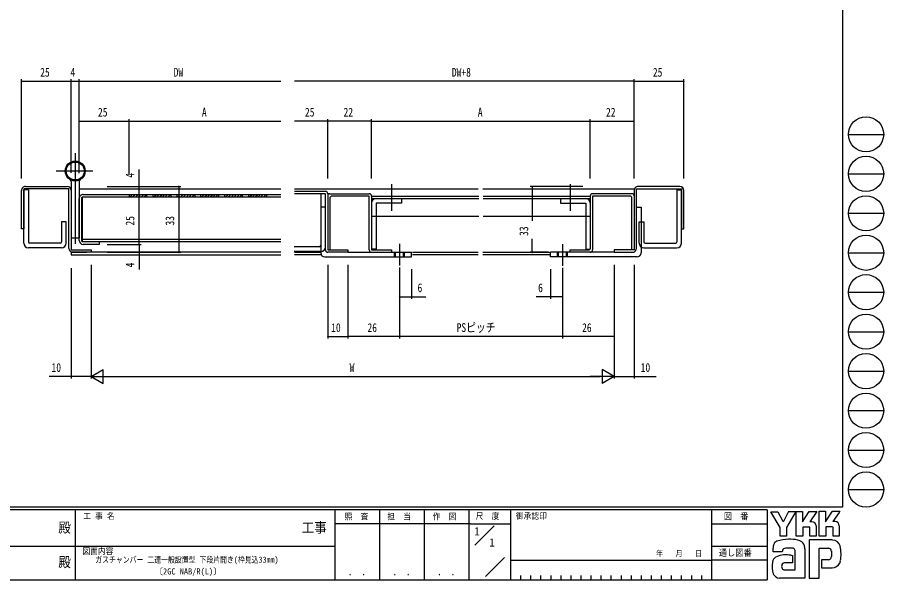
# Model space of a CAD drawing. Units: millimetres, scale not verified. Extents: x -397 to 397, y -282 to 282.
# Drawn here: x -38 to 396.7, y -282.1 to 0 of the extents above; entities that cross this region are included whole.
import ezdxf
from ezdxf.enums import TextEntityAlignment as Align

# ---------------------------------------------------------------- set-up
doc = ezdxf.new("R2010")
doc.units = ezdxf.units.MM
doc.header["$LTSCALE"] = 2
for name, color, linetype in [('0-1_USER1', 3, 'Continuous'), ('0-2_YKK_11', 7, 'Continuous'), ('0-3_YKK_12', 2, 'Continuous'), ('0-4_YKK_13', 4, 'Continuous'), ('0-6_YKK_D', 6, 'Continuous'), ('0-7_YKK_ZWAK', 7, 'Continuous')]:
    doc.layers.add(name, color=color, linetype=linetype)
doc.styles.add('ＭＳ ゴシック', font='')
doc.styles.get('ＭＳ ゴシック').set_extended_font_data('MS Gothic')

msp = doc.modelspace()

# ---------------------------------------------------------------- linework, layer by layer
at = {"layer": '0-2_YKK_11'}
for p, q in [((-33.898, -84.889), (-12.898, -84.889)), ((294.502, -84.889), (273.502, -84.889)), ((-6.898, -111.889), (-6.898, -90.889)), ((-5.198, -90.089), (-5.698, -90.589)), ((-4.898, -88.889), (94.325, -88.889)), ((18.102, -88.889), (18.102, -90.089)), ((27.102, -90.089), (27.102, -88.889)), ((30.102, -88.889), (30.102, -90.089)), ((39.102, -88.889), (39.102, -90.089)), ((42.102, -88.889), (42.102, -90.089)), ((51.102, -88.889), (51.102, -90.089)), ((54.102, -90.089), (54.102, -88.889)), ((63.102, -90.089), (63.102, -88.889)), ((66.102, -90.089), (66.102, -88.889)), ((75.102, -90.089), (75.102, -88.889)), ((78.102, -88.889), (78.102, -90.089)), ((87.102, -88.889), (87.102, -90.089)), ((101.051, -87.289), (116.602, -87.289)), ((118.743, -88.489), (138.602, -88.489)), ((249.502, -89.689), (249.502, -116.189)), ((270.561, -88.489), (250.702, -88.489)), ((94.325, -111.489), (-5.198, -111.489))]:
    msp.add_line(p, q, dxfattribs=at)
for points in [[(-12.098, -115.889), (-12.098, -86.089), (-34.698, -86.089), (-34.698, -106.089), (-35.898, -106.089), (-35.898, -86.889)], [(-10.898, -86.889), (-10.898, -116.689), (-0.898, -116.689), (-0.898, -117.889), (-10.098, -117.889)], [(271.502, -86.889), (271.502, -116.689), (261.504, -116.689)], [(272.702, -115.889), (272.702, -86.089), (295.302, -86.089), (295.302, -106.089), (296.502, -106.089), (296.502, -86.889)], [(-5.698, -90.589), (-5.698, -112.189), (-5.198, -112.689)], [(94.325, -112.689), (-5.198, -112.689), (-5.198, -90.089), (94.325, -90.089)], [(116.602, -116.689), (116.602, -88.489), (101.051, -88.489)], [(117.802, -88.489), (117.802, -116.689), (127.802, -116.689), (127.802, -117.889), (117.802, -117.889)], [(119.002, -116.689), (119.002, -90.189), (119.502, -89.689)], [(138.602, -116.689), (138.602, -89.689), (119.471, -89.689)], [(139.802, -89.689), (139.802, -116.689), (149.802, -116.689), (149.802, -117.889)], [(269.833, -89.689), (250.702, -89.689), (250.702, -116.689)], [(270.302, -116.689), (270.302, -90.189), (269.802, -89.689)], [(3.102, -112.689), (3.102, -113.889), (-4.898, -113.889)], [(239.502, -117.889), (239.502, -116.689), (249.002, -116.689)], [(261.502, -116.689), (261.502, -117.889), (270.702, -117.889)]]:
    msp.add_lwpolyline(points, dxfattribs=at)
for centre, radius, start, end in [((-33.898, -86.889), 2, 89.99998, 180.00002), ((-12.898, -86.889), 2, 0, 89.99998), ((273.502, -86.889), 2, 89.99998, 180.00002), ((294.502, -86.889), 2, 0, 89.99998), ((-4.898, -90.889), 2, 89.99998, 180.00002), ((116.602, -88.489), 1.2, 0, 89.99998), ((118.802, -89.489), 1, 89.99998, 180.00002), ((138.602, -89.689), 1.2, 0, 89.99998), ((250.702, -89.689), 1.2, 89.99998, 180.00002), ((270.502, -89.489), 1, 0, 89.99998), ((-4.898, -111.889), 2, 180.00002, 270), ((-10.098, -115.889), 2, 180.00002, 270), ((117.802, -116.689), 1.2, 180.00002, 270), ((139.802, -116.689), 1.2, 180.00002, 270), ((249.502, -116.689), 1.2, 270, 0), ((270.702, -115.889), 2, 270, 0)]:
    msp.add_arc(centre, radius, start, end, dxfattribs=at)
at = {"layer": '0-3_YKK_12'}
for p, q in [((-6.858, -86.089), (94.325, -86.089)), ((101.051, -86.089), (193.339, -86.089)), ((195.641, -86.089), (271.502, -86.089)), ((-11.098, -117.889), (-3.002, -117.889)), ((101.051, -117.889), (114.302, -117.889)), ((114.302, -119.089), (101.051, -119.089)), ((160.302, -117.889), (193.339, -117.889)), ((193.339, -119.089), (160.302, -119.089)), ((195.641, -117.889), (229.002, -117.889)), ((229.002, -119.089), (195.641, -119.089))]:
    msp.add_line(p, q, dxfattribs=at)
msp.add_lwpolyline([(94.325, -117.889), (-10.898, -117.889), (-10.898, -119.089), (94.325, -119.089)], dxfattribs=at)
at = {"layer": '0-4_YKK_13'}
for p, q in [((-8.898, -68.116), (-8.898, -113.604)), ((-18.539, -77.089), (-0.05, -77.089)), ((-10.898, -82.285), (-10.898, -110.689)), ((-6.898, -82.285), (-6.898, -110.689)), ((-32.398, -86.589), (-34.698, -86.589)), ((-34.698, -113.289), (-34.698, -86.589)), ((-32.398, -86.589), (-32.398, -112.689)), ((149.802, -83.692), (149.802, -97.058)), ((239.502, -83.692), (239.502, -97.058)), ((293.002, -86.589), (295.302, -86.589)), ((293.002, -86.589), (293.002, -112.689)), ((295.302, -113.289), (295.302, -86.589)), ((18.102, -89.19), (18.403, -88.889)), ((18.617, -90.089), (19.817, -88.889)), ((20.031, -90.089), (21.231, -88.889)), ((21.445, -90.089), (22.645, -88.889)), ((22.859, -90.089), (24.059, -88.889)), ((24.274, -90.089), (25.474, -88.889)), ((25.688, -90.089), (26.888, -88.889)), ((30.102, -89.19), (30.403, -88.889)), ((30.617, -90.089), (31.817, -88.889)), ((32.031, -90.089), (33.231, -88.889)), ((33.445, -90.089), (34.645, -88.889)), ((34.859, -90.089), (36.059, -88.889)), ((36.274, -90.089), (37.474, -88.889)), ((37.688, -90.089), (38.888, -88.889)), ((42.102, -89.19), (42.403, -88.889)), ((42.617, -90.089), (43.817, -88.889)), ((44.031, -90.089), (45.231, -88.889)), ((45.445, -90.089), (46.645, -88.889)), ((46.859, -90.089), (48.059, -88.889)), ((48.274, -90.089), (49.474, -88.889)), ((49.688, -90.089), (50.888, -88.889)), ((54.102, -89.19), (54.403, -88.889)), ((54.617, -90.089), (55.817, -88.889)), ((56.031, -90.089), (57.231, -88.889)), ((57.445, -90.089), (58.645, -88.889)), ((58.859, -90.089), (60.059, -88.889)), ((60.274, -90.089), (61.474, -88.889)), ((61.688, -90.089), (62.888, -88.889)), ((66.102, -89.19), (66.403, -88.889)), ((66.617, -90.089), (67.817, -88.889)), ((68.031, -90.089), (69.231, -88.889)), ((69.445, -90.089), (70.645, -88.889)), ((70.859, -90.089), (72.059, -88.889)), ((72.274, -90.089), (73.474, -88.889)), ((73.688, -90.089), (74.888, -88.889)), ((78.102, -89.19), (78.403, -88.889)), ((78.617, -90.089), (79.817, -88.889)), ((80.031, -90.089), (81.231, -88.889)), ((81.445, -90.089), (82.645, -88.889)), ((82.859, -90.089), (84.059, -88.889)), ((84.274, -90.089), (85.474, -88.889)), ((85.688, -90.089), (86.888, -88.889)), ((114.302, -88.489), (114.302, -114.389)), ((139.802, -89.689), (193.609, -89.689)), ((139.802, -90.889), (193.609, -90.889)), ((154.802, -90.889), (154.802, -93.189)), ((195.836, -89.689), (249.502, -89.689)), ((195.836, -90.889), (249.502, -90.889)), ((234.502, -90.889), (234.502, -93.189)), ((114.302, -95.189), (114.302, -118.189)), ((116.602, -95.189), (114.302, -95.189)), ((142.102, -93.189), (142.102, -99.689)), ((154.802, -93.189), (142.102, -93.189)), ((234.502, -93.189), (247.202, -93.189)), ((247.202, -93.189), (247.202, -99.689)), ((272.702, -95.189), (275.002, -95.189)), ((275.002, -95.189), (275.002, -118.189)), ((139.802, -99.689), (193.609, -99.689)), ((142.102, -99.689), (142.102, -116.289)), ((195.836, -99.689), (249.502, -99.689)), ((247.202, -99.689), (247.202, -116.289)), ((-15.798, -102.589), (-15.798, -112.689)), ((-13.498, -102.589), (-15.798, -102.589)), ((-13.498, -113.289), (-13.498, -102.589)), ((274.102, -102.589), (276.402, -102.589)), ((274.102, -113.289), (274.102, -102.589)), ((276.402, -102.589), (276.402, -112.689)), ((-10.898, -110.689), (-6.898, -110.689)), ((-15.798, -115.589), (-32.398, -115.589)), ((-16.398, -113.289), (-31.798, -113.289)), ((113.502, -115.189), (100.921, -115.189)), ((142.102, -116.289), (139.802, -116.289)), ((153.802, -113.548), (153.802, -124.482)), ((235.502, -113.857), (235.502, -124.583)), ((247.202, -116.289), (249.502, -116.289)), ((276.402, -115.589), (293.002, -115.589)), ((277.002, -113.289), (292.402, -113.289)), ((114.302, -117.489), (100.921, -117.489)), ((116.302, -120.189), (159.802, -120.189)), ((127.802, -117.889), (159.802, -117.889)), ((151.302, -120.189), (151.302, -117.889)), ((151.802, -120.189), (151.802, -117.889)), ((155.802, -120.189), (155.802, -117.889)), ((156.302, -120.189), (156.302, -117.889)), ((159.802, -120.189), (159.802, -117.889)), ((261.502, -117.889), (229.502, -117.889)), ((229.502, -120.189), (229.502, -117.889)), ((273.002, -120.189), (229.502, -120.189)), ((233.002, -120.189), (233.002, -117.889)), ((233.502, -120.189), (233.502, -117.889)), ((237.502, -120.189), (237.502, -117.889)), ((238.002, -120.189), (238.002, -117.889))]:
    msp.add_line(p, q, dxfattribs=at)
for radius in [5, 4.5]:
    msp.add_circle((-8.898, -77.089), radius, dxfattribs=at)
for centre, radius, start, end in [((-11.898, -82.285), 1, 0, 60), ((-5.898, -82.285), 1, 120, 180), ((142.102, -93.189), 2.3, 90, 180), ((247.202, -93.189), 2.3, 0, 90), ((-31.798, -112.689), 0.6, 180, 270), ((-16.398, -112.689), 0.6, 270, 0), ((277.002, -112.689), 0.6, 180, 270), ((292.402, -112.689), 0.6, 270, 0), ((-32.398, -113.289), 2.3, 180, 270), ((-15.798, -113.289), 2.3, 270, 0), ((113.502, -114.389), 0.8, 270, 0), ((114.302, -115.189), 2.3, 270, 0), ((249.002, -116.189), 0.5, 270, 0), ((276.402, -113.289), 2.3, 180, 270), ((293.002, -113.289), 2.3, 270, 0), ((116.302, -118.189), 2, 180, 270), ((273.002, -118.189), 2, 270, 0)]:
    msp.add_arc(centre, radius, start, end, dxfattribs=at)
at = {"layer": '0-6_YKK_D'}
for p, q in [((-35.898, -80.889), (-35.898, -31.089)), ((-35.898, -32.089), (-10.898, -32.089)), ((-10.898, -64.193), (-10.898, -31.089)), ((-10.898, -78.031), (-10.898, -31.089)), ((-10.898, -32.089), (-6.898, -32.089)), ((-6.898, -73.089), (-6.898, -31.089)), ((-6.898, -73.089), (-6.898, -31.089)), ((-6.898, -32.089), (94.326, -32.089)), ((271.502, -32.089), (101.051, -32.089)), ((271.502, -64.524), (271.502, -31.089)), ((271.502, -80.889), (271.502, -31.089)), ((271.502, -32.089), (296.502, -32.089)), ((296.502, -80.889), (296.502, -31.089)), ((-6.898, -78.117), (-6.898, -51.089)), ((-6.898, -52.089), (18.102, -52.089)), ((18.102, -78.651), (18.102, -51.089)), ((18.102, -73.089), (18.102, -51.089)), ((18.102, -52.089), (94.326, -52.089)), ((117.802, -52.089), (101.051, -52.089)), ((117.802, -80.889), (117.802, -51.089)), ((139.802, -52.089), (117.802, -52.089)), ((139.802, -80.889), (139.802, -51.089)), ((139.802, -52.089), (249.502, -52.089)), ((249.502, -80.889), (249.502, -51.089)), ((249.502, -52.089), (271.502, -52.089)), ((23.102, -84.889), (23.102, -76.289)), ((7.102, -84.889), (24.102, -84.889)), ((7.102, -84.889), (44.102, -84.889)), ((23.102, -88.889), (23.102, -84.889)), ((43.102, -84.889), (43.102, -117.889)), ((245.846, -84.889), (219.389, -84.889)), ((220.389, -84.889), (220.389, -102.094)), ((23.102, -113.889), (23.102, -88.889)), ((220.389, -117.889), (220.389, -111.134)), ((7.102, -113.889), (24.102, -113.889)), ((7.102, -113.889), (24.102, -113.889)), ((23.102, -113.889), (23.102, -117.889)), ((7.102, -117.889), (24.102, -117.889)), ((7.102, -117.889), (44.102, -117.889)), ((23.102, -117.889), (23.102, -126.489)), ((228.502, -117.889), (219.389, -117.889)), ((-10.898, -125.908), (-10.898, -181.185)), ((-0.898, -124.185), (-0.898, -181.185)), ((-0.898, -125.908), (-0.898, -181.185)), ((117.802, -124.189), (117.802, -161.185)), ((127.802, -124.189), (127.802, -161.185)), ((153.802, -125.482), (153.802, -161.185)), ((235.502, -125.583), (235.502, -161.185)), ((261.502, -124.189), (261.502, -161.185)), ((261.502, -124.189), (261.502, -181.185)), ((271.502, -124.189), (271.502, -181.185)), ((159.802, -126.38), (159.802, -141.185)), ((229.502, -126.38), (229.502, -141.185)), ((235.502, -126.38), (235.502, -141.185)), ((235.502, -128.118), (235.502, -161.185)), ((261.502, -128.101), (261.502, -181.185)), ((153.802, -140.185), (159.802, -140.185)), ((159.802, -140.185), (167.002, -140.185)), ((229.502, -140.185), (222.302, -140.185)), ((235.502, -140.185), (229.502, -140.185)), ((117.802, -160.185), (127.802, -160.185)), ((153.802, -160.185), (127.802, -160.185)), ((235.502, -160.185), (153.802, -160.185)), ((261.502, -160.185), (235.502, -160.185)), ((-0.898, -180.185), (5.164, -176.685)), ((5.164, -183.685), (5.164, -176.685)), ((255.44, -176.685), (255.44, -183.685)), ((261.502, -180.185), (255.44, -176.685)), ((-10.898, -180.185), (-22.018, -180.185)), ((-0.898, -180.185), (-10.898, -180.185)), ((-0.898, -180.185), (11.226, -180.185)), ((-0.898, -180.185), (5.164, -183.685)), ((6.102, -180.185), (254.502, -180.185)), ((261.502, -180.185), (249.378, -180.185)), ((261.502, -180.185), (255.44, -183.685)), ((261.502, -180.185), (271.502, -180.185)), ((271.502, -180.185), (282.622, -180.185))]:
    msp.add_line(p, q, dxfattribs=at)
for centre, start, end in [((-35.898, -32.089), 0, 180), ((-35.898, -32.089), 180, 0), ((-10.898, -32.089), 0, 180), ((-10.898, -32.089), 0, 180), ((-10.898, -32.089), 180, 0), ((-10.898, -32.089), 180, 0), ((-6.898, -32.089), 0, 180), ((-6.898, -32.089), 0, 180), ((-6.898, -32.089), 180, 0), ((-6.898, -32.089), 180, 0), ((271.502, -32.089), 0, 180), ((271.502, -32.089), 0, 180), ((271.502, -32.089), 180, 0), ((271.502, -32.089), 180, 0), ((296.502, -32.089), 0, 180), ((296.502, -32.089), 180, 0), ((-6.898, -52.089), 0, 180), ((-6.898, -52.089), 180, 0), ((18.102, -52.089), 0, 180), ((18.102, -52.089), 0, 180), ((18.102, -52.089), 180, 0), ((18.102, -52.089), 180, 0), ((117.802, -52.089), 0, 180), ((117.802, -52.089), 0, 180), ((117.802, -52.089), 180, 0), ((117.802, -52.089), 180, 0), ((139.802, -52.089), 0, 180), ((139.802, -52.089), 0, 180), ((139.802, -52.089), 180, 0), ((139.802, -52.089), 180, 0), ((249.502, -52.089), 0, 180), ((249.502, -52.089), 0, 180), ((249.502, -52.089), 180, 0), ((249.502, -52.089), 180, 0), ((271.502, -52.089), 0, 180), ((271.502, -52.089), 180, 0), ((23.102, -84.889), 90, 270), ((23.102, -84.889), 270, 90), ((43.102, -84.889), 90, 270), ((43.102, -84.889), 270, 90), ((220.389, -84.889), 90, 270), ((220.389, -84.889), 270, 90), ((23.102, -88.889), 90, 270), ((23.102, -88.889), 90, 270), ((23.102, -88.889), 270, 90), ((23.102, -88.889), 270, 90), ((23.102, -113.889), 90, 270), ((23.102, -113.889), 90, 270), ((23.102, -113.889), 270, 90), ((23.102, -113.889), 270, 90), ((23.102, -117.889), 90, 270), ((23.102, -117.889), 270, 90), ((43.102, -117.889), 90, 270), ((43.102, -117.889), 270, 90), ((220.389, -117.889), 90, 270), ((220.389, -117.889), 270, 90), ((153.802, -140.185), 0, 180), ((153.802, -140.185), 180, 0), ((159.802, -140.185), 0, 180), ((159.802, -140.185), 180, 0), ((229.502, -140.185), 0, 180), ((229.502, -140.185), 180, 0), ((235.502, -140.185), 0, 180), ((235.502, -140.185), 180, 0), ((117.802, -160.185), 0, 180), ((117.802, -160.185), 180, 0), ((127.802, -160.185), 0, 180), ((127.802, -160.185), 0, 180), ((127.802, -160.185), 180, 0), ((127.802, -160.185), 180, 0), ((153.802, -160.185), 0, 180), ((153.802, -160.185), 0, 180), ((153.802, -160.185), 180, 0), ((153.802, -160.185), 180, 0), ((235.502, -160.185), 0, 180), ((235.502, -160.185), 0, 180), ((235.502, -160.185), 180, 0), ((235.502, -160.185), 180, 0), ((261.502, -160.185), 0, 180), ((261.502, -160.185), 180, 0), ((-10.898, -180.185), 0, 180), ((-10.898, -180.185), 180, 0), ((271.502, -180.185), 0, 180), ((271.502, -180.185), 180, 0)]:
    msp.add_arc(centre, 0.106, start, end, dxfattribs=at)
at = {"layer": '0-7_YKK_ZWAK'}
for p, q in [((376.1, 279.3), (376.1, -245.7)), ((379.076, -58.716), (396.716, -58.716)), ((379.076, -78.512), (396.716, -78.512)), ((379.076, -98.308), (396.716, -98.308)), ((379.076, -118.104), (396.716, -118.104)), ((379.076, -137.9), (396.716, -137.9)), ((379.076, -157.696), (396.716, -157.696)), ((379.076, -177.492), (396.716, -177.492)), ((379.076, -197.288), (396.716, -197.288)), ((379.076, -217.084), (396.716, -217.084)), ((379.076, -236.88), (396.716, -236.88)), ((376.1, -245.7), (-393.9, -245.7)), ((338.3, -247.1), (-393.9, -247.1)), ((-8.9, -247.1), (-8.9, -282.1)), ((121.3, -247.1), (121.3, -282.1)), ((143.7, -247.1), (143.7, -282.1)), ((166.1, -247.1), (166.1, -282.1)), ((188.5, -247.1), (188.5, -282.1)), ((209.5, -247.1), (209.5, -282.1)), ((310.3, -247.1), (310.3, -282.1)), ((338.3, -247.1), (338.3, -282.1)), ((344.732, -255.899), (340.137, -248.006)), ((340.137, -248.006), (343.651, -248.006)), ((343.651, -248.006), (346.164, -252.709)), ((348.936, -247.898), (346.381, -252.871)), ((352.562, -247.898), (348.029, -255.926)), ((348.936, -247.898), (352.562, -247.898)), ((352.76, -260.331), (352.76, -247.925)), ((352.76, -247.925), (355.976, -247.925)), ((355.976, -253.023), (359.355, -247.871)), ((355.976, -247.925), (355.976, -253.023)), ((359.355, -247.871), (363.18, -247.871)), ((363.18, -247.871), (359.64, -253.006)), ((364.274, -260.223), (364.274, -247.817)), ((364.274, -247.817), (367.545, -247.817)), ((367.545, -253.008), (370.978, -247.817)), ((367.545, -247.817), (367.545, -253.008)), ((370.978, -247.817), (374.762, -247.817)), ((374.383, -248.465), (371.261, -252.925)), ((374.762, -247.817), (374.383, -248.465)), ((189.484, -254.099), (121.3, -254.099)), ((189.484, -254.099), (209.5, -254.099)), ((191.67, -264.836), (201.364, -255.143)), ((310.3, -254.1), (338.3, -254.1)), ((344.732, -260.358), (344.732, -255.899)), ((346.164, -252.709), (346.381, -252.871)), ((348.029, -255.926), (348.029, -260.358)), ((359.274, -255.682), (356.084, -255.682)), ((356.084, -255.682), (356.084, -260.331)), ((359.706, -255.844), (359.274, -255.682)), ((360.679, -253.006), (359.64, -253.006)), ((359.706, -260.25), (359.706, -255.844)), ((362.842, -255.169), (362.842, -260.25)), ((372.301, -252.925), (371.261, -252.925)), ((371.302, -260.196), (371.302, -255.817)), ((374.464, -255.169), (374.464, -260.196)), ((348.029, -260.358), (344.732, -260.358)), ((356.084, -260.331), (352.76, -260.331)), ((362.842, -260.25), (359.706, -260.25)), ((367.68, -260.223), (364.274, -260.223)), ((371.302, -260.146), (371.353, -260.196)), ((374.464, -260.196), (371.302, -260.196)), ((359.328, -262.196), (359.328, -281.306)), ((370.923, -262.196), (359.328, -262.196)), ((-136.3, -265.299), (-7.5, -265.299)), ((-7.5, -265.299), (121.3, -265.299)), ((310.3, -265.299), (338.3, -265.299)), ((351.246, -266.305), (347.548, -266.375)), ((352.327, -277.171), (352.327, -267.44)), ((357.22, -266.683), (357.22, -281.279)), ((364.355, -281.306), (364.355, -266.359)), ((364.355, -266.359), (369.004, -266.359)), ((370.473, -267.856), (370.491, -270.491)), ((196.972, -280.445), (206.496, -270.921)), ((209.5, -272.3), (310.3, -272.3)), ((338.3, -272.299), (310.3, -272.299)), ((350.976, -273.63), (346.981, -273.635)), ((350.273, -269.873), (350.976, -270.035)), ((350.976, -270.035), (350.976, -273.63)), ((369.113, -272.089), (365.572, -272.089)), ((365.572, -272.089), (365.572, -276.225)), ((346.705, -277.171), (352.327, -277.171)), ((351.895, -277.171), (352.246, -277.171)), ((352.327, -277.17), (352.328, -277.171)), ((365.572, -276.225), (370.896, -276.225)), ((370.896, -276.225), (371.978, -275.982)), ((-393.9, -282.1), (338.3, -282.1)), ((214.54, -280), (214.54, -282.1)), ((219.58, -280), (219.58, -282.1)), ((224.62, -280), (224.62, -282.1)), ((229.66, -280), (229.66, -282.1)), ((234.7, -280), (234.7, -282.1)), ((239.74, -280), (239.74, -282.1)), ((244.78, -280), (244.78, -282.1)), ((249.82, -280), (249.82, -282.1)), ((254.86, -280), (254.86, -282.1)), ((259.9, -280), (259.9, -282.1)), ((264.94, -280), (264.94, -282.1)), ((269.98, -280), (269.98, -282.1)), ((275.02, -280), (275.02, -282.1)), ((280.06, -280), (280.06, -282.1)), ((285.1, -280), (285.1, -282.1)), ((290.14, -280), (290.14, -282.1)), ((295.18, -280), (295.18, -282.1)), ((300.22, -280), (300.22, -282.1)), ((305.26, -280), (305.26, -282.1)), ((345.867, -281.36), (344.38, -281.36)), ((356.895, -281.333), (345.867, -281.36)), ((357.22, -281.279), (356.895, -281.333)), ((359.328, -281.306), (363.571, -281.306)), ((363.571, -281.306), (364.355, -281.306))]:
    msp.add_line(p, q, dxfattribs=at)
for points in [[(371.302, -255.817), (370.869, -255.655), (367.68, -255.655), (367.68, -260.223)], [(345.867, -268.17), (341.218, -268.17), (341.218, -266.241)]]:
    msp.add_lwpolyline(points, dxfattribs=at)
for centre in [(387.896, -58.716), (387.896, -78.512), (387.896, -98.308), (387.896, -118.104), (387.896, -137.9), (387.896, -157.696), (387.896, -177.492), (387.896, -197.288), (387.896, -217.084), (387.896, -236.88)]:
    msp.add_circle(centre, 8.82, dxfattribs=at)
for centre, radius, start, end in [((360.679, -255.169), 2.163, 0.00166, 89.99604), ((372.3, -255.088), 2.163, 0.00166, 89.99604), ((346.259, -266.266), 5.037, 158.41083, 179.71775), ((343.906, -265.155), 2.444, 109.02127, 161.51264), ((349.022, -279.501), 17.68, 89.89165, 109.30848), ((349.541, -282.563), 20.748, 78.7801, 91.46938), ((352.83, -266.596), 4.449, 40.66422, 80.31694), ((352.609, -266.585), 4.612, 358.78059, 38.76563), ((370.772, -266.54), 4.341, 14.44572, 87.08746), ((347.975, -268.107), 2.109, 138.46382, 181.71359), ((347.415, -268.071), 1.701, 85.50551, 126.78038), ((350.756, -267.854), 1.625, 14.7552, 72.44995), ((369.165, -267.579), 1.229, 16.43123, 96.91661), ((366.831, -268.308), 3.673, 4.93423, 17.03552), ((354.466, -269.287), 20.86, 350.99027, 10.67625), ((351.749, -275.495), 11.082, 168.76372, 199.80079), ((344.727, -274.027), 3.908, 121.82711, 169.08475), ((347.82, -282.954), 13.309, 79.38098, 112.05825), ((346.99, -275.079), 1.445, 90.33953, 178.03639), ((369.114, -270.784), 1.306, 269.95468, 342.90145), ((366.81, -270.141), 3.697, 343.6902, 354.75362), ((370.835, -271.845), 4.291, 285.44291, 349.90448), ((347.882, -275.428), 2.369, 171.08203, 216.71923), ((346.95, -275.665), 1.526, 230.9728, 260.75491), ((344.74, -277.543), 3.823, 207.31435, 263.59464)]:
    msp.add_arc(centre, radius, start, end, dxfattribs=at)

# ---------------------------------------------------------------- texts
at = {"layer": '0-1_USER1', "style": 'ＭＳ ゴシック'}
for s, height, p in [('1', 4.106, (191.3, -261.099)), ('1', 4.106, (198.833, -266.699)), ('〔2GC NAB/R(L)〕', 3.079, (30.837, -280.425))]:
    msp.add_text(s, height=height, dxfattribs=at).set_placement(p, align=Align.BOTTOM_LEFT)
at = {"layer": '0-1_USER1', "style": 'ＭＳ ゴシック', "width": 0.8}
msp.add_text('ガスチャンバー 二連一般設置型 下段片開き(枠見込33mm)', height=3.079, dxfattribs=at).set_placement((1.165, -274.549), align=Align.BOTTOM_LEFT)
at = {"layer": '0-6_YKK_D', "style": 'ＭＳ ゴシック', "width": 0.8}
for s, p in [('25', (-26.48, -31.089)), ('4', (-11.295, -31.089)), ('DW', (40.498, -31.089)), ('DW+8', (180.051, -31.089)), ('25', (280.92, -31.089)), ('25', (2.52, -51.089)), ('A', (54.654, -51.089)), ('25', (106.344, -51.089)), ('22', (125.708, -51.089)), ('A', (193.093, -51.089)), ('22', (257.408, -51.089)), ('6', (162.843, -139.185)), ('6', (223.343, -139.185)), ('10', (119.501, -159.185)), ('26', (137.708, -159.185)), ('PSピッチ', (182.445, -159.155)), ('26', (245.408, -159.185)), ('10', (-20.799, -179.185)), ('W', (128.767, -179.185)), ('10', (274.8, -179.185))]:
    msp.add_text(s, height=4.399, dxfattribs=at).set_placement(p, align=Align.BOTTOM_LEFT)
for s, p in [('4', (22.102, -80.436)), ('25', (22.102, -104.471)), ('33', (42.102, -104.459)), ('33', (219.691, -109.684)), ('4', (22.102, -125.436))]:
    msp.add_text(s, height=4.399, rotation=90, dxfattribs=at).set_placement(p, align=Align.BOTTOM_LEFT)
at = {"layer": '0-7_YKK_ZWAK', "style": 'ＭＳ ゴシック', "width": 0.9}
for s, height, p in [('工 事 名', 3.079, (-4.888, -252.633)), ('照  査', 3.079, (126.289, -252.88)), ('担  当', 3.079, (147.655, -252.88)), ('作  図', 3.079, (170.42, -252.862)), ('尺  度', 3.079, (192.012, -252.637)), ('御承認印', 3.079, (212.167, -252.633)), ('図\u3000番', 3.284, (316.498, -252.962)), ('殿', 5.132, (-17.382, -260.056)), ('工事', 5.132, (104.731, -260.056)), ('図面内容', 3.079, (-5.283, -270.248)), ('年   月   日', 2.903, (282.476, -271.269)), ('通し図番', 3.284, (313.979, -271.185)), ('殿', 5.132, (-17.382, -277.378)), (' ． ．', 3.592, (125.755, -281.046)), (' ． ．', 3.592, (148.155, -281.046)), (' ． ．', 3.592, (170.555, -281.046))]:
    msp.add_text(s, height=height, dxfattribs=at).set_placement(p, align=Align.BOTTOM_LEFT)

doc.saveas('drawing.dxf')
